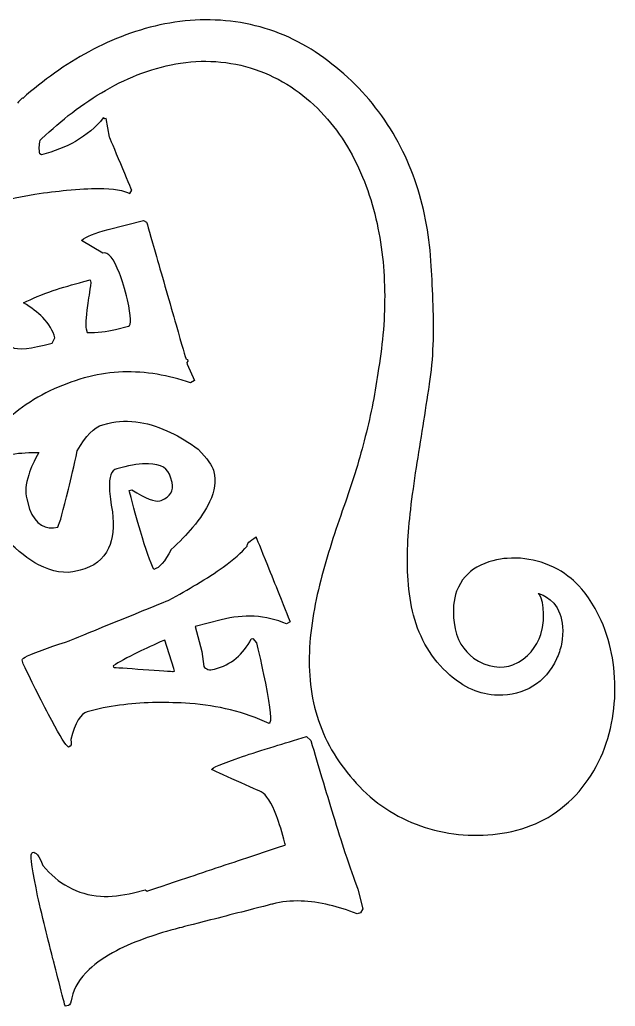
# Model space of a CAD drawing. Extents: x 0 to 189, y 0 to 432.
# Drawn here: x 76.8 to 188.7, y 0.5 to 185.8 of the extents above; entities that cross this region are included whole.
import ezdxf

# ---------------------------------------------------------------- set-up
doc = ezdxf.new("R2010")
doc.units = 0
doc.layers.add('mytext', color=7, linetype='CONTINUOUS')

msp = doc.modelspace()

# ---------------------------------------------------------------- linework, layer by layer
at = {"layer": 'mytext', "color": 7}
for points in [[(77.383824, 170.993048), (77.318224, 171.075864)], [(93.710272, 163.708648), (93.069648, 167.208648), (92.825904, 167.146168), (92.521216, 167.325856)], [(80.689976, 163.136792), (80.932168, 163.402416)], [(80.927464, 160.421168), (80.622776, 160.600856)], [(73.7134, 151.7524), (75.9384, 152.324272), (79.680592, 153.0274)], [(97.510272, 153.1274), (97.869648, 153.738336)], [(93.421896, 146.383696), (100.055728, 148.089672), (100.665968, 147.729096)], [(92.448864, 141.95032), (88.431512, 144.324104)], [(88.868504, 136.58768), (90.082016, 136.899752), (90.206848, 136.414344)], [(94.804488, 127.591616), (97.27196, 128.22616)], [(81.411992, 124.66508), (82.908656, 125.04996), (83.439112, 126.00576)], [(89.292832, 127.726736), (89.469664, 127.039088)], [(108.041112, 122.068648), (108.335832, 121.9288), (108.408632, 121.645656), (108.217944, 121.380976), (108.290744, 121.097832), (109.638384, 118.037488), (108.932232, 117.597144)], [(144.094664, 119.364912), (144.097864, 119.364912)], [(92.422856, 109.68592), (93.393664, 109.935576)], [(95.789608, 101.624776), (95.061512, 101.437536)], [(113.206432, 101.144336), (113.279232, 100.861184)], [(105.43188, 98.84312), (105.171824, 99.854376)], [(97.471272, 97.097848), (97.408872, 97.340544), (97.894264, 97.465368)], [(78.1418, 95.79268), (78.641104, 93.851072)], [(103.165568, 95.414056), (103.40828, 95.476456)], [(88.149464, 82.366776), (87.664056, 82.241944)], [(114.692048, 73.06368), (109.797568, 71.805008), (111.004232, 67.112784), (111.418032, 64.3298)], [(127.6408, 72.68484), (126.964712, 72.295352)], [(105.630168, 63.35888), (105.91332, 63.43168), (105.788488, 63.917088), (104.111432, 69.2646), (103.909296, 69.2126)], [(120.307792, 69.505304), (120.590928, 69.578104), (121.325992, 68.732128)], [(77.489376, 64.79032), (77.291736, 65.558872)], [(77.489376, 64.790304), (77.489376, 64.79032)], [(94.358472, 64.42772), (94.431272, 64.144568), (94.431184, 64.144576)], [(90.271856, 56.002392), (89.503312, 55.804752)], [(130.683072, 51.128296), (131.51868, 50.394424)], [(126.727384, 30.790912), (126.644168, 31.114512)], [(98.200768, 21.816176), (100.385088, 22.377904), (100.751464, 22.12712)], [(140.337384, 22.47456), (141.283984, 18.793592), (140.833264, 18.0308), (140.186064, 17.86436)], [(85.964336, 0.643056), (85.357576, 0.487024), (85.357576, 0.487024)]]:
    msp.add_lwpolyline(points, dxfattribs=at)
for points in [[(111.634056, 185.748953), (109.152997, 185.727164), (106.623096, 185.472176), (104.063416, 184.976111)], [(119.210586, 185.06611), (116.752514, 185.541074), (114.21981, 185.771661), (111.634056, 185.748953)], [(104.063416, 184.976111), (101.642286, 184.506897), (99.194514, 183.821997), (96.736231, 182.914744)], [(126.487632, 182.854713), (124.155184, 183.84057), (121.721832, 184.580872), (119.210586, 185.06611)], [(96.736231, 182.914744), (94.429807, 182.063537), (92.11413, 181.0166), (89.802525, 179.768426)], [(133.146328, 179.178984), (131.042501, 180.642478), (128.815313, 181.870871), (126.487632, 182.854713)], [(89.802525, 179.768426), (87.642057, 178.601862), (85.485146, 177.259515), (83.342668, 175.736892)], [(107.053237, 177.626496), (109.640502, 178.009346), (112.156312, 178.067956), (114.582696, 177.829653)], [(139.147998, 174.274493), (137.274329, 176.071328), (135.265998, 177.70447), (133.146328, 179.178984)], [(99.758322, 175.730205), (102.240943, 176.649863), (104.677221, 177.274906), (107.053237, 177.626496)], [(114.582696, 177.829653), (117.133276, 177.579151), (119.585039, 177.000562), (121.917111, 176.125624)], [(121.917111, 176.125624), (124.266326, 175.244254), (126.494082, 174.062162), (128.57904, 172.611792)], [(83.342668, 175.736892), (81.340829, 174.314219), (79.35159, 172.73416), (77.383824, 170.993048)], [(92.938574, 172.507619), (95.242708, 173.831786), (97.519361, 174.900807), (99.758322, 175.730205)], [(144.281782, 168.468341), (142.716775, 170.566566), (140.99803, 172.500324), (139.147998, 174.274493)], [(86.668171, 168.308773), (88.775555, 169.921907), (90.868159, 171.317768), (92.938574, 172.507619)], [(128.57904, 172.611792), (130.526107, 171.257345), (132.355967, 169.642574), (134.039668, 167.782949)], [(77.318224, 171.075864), (76.984376, 170.75704), (76.670424, 170.423568), (76.3776, 170.075864)], [(80.932168, 163.402416), (82.852577, 165.220331), (84.766392, 166.853025), (86.668171, 168.308773)], [(92.521216, 167.325856), (91.116476, 165.582382), (89.375051, 164.117785), (87.297173, 162.931777)], [(134.039668, 167.782949), (135.619905, 166.0376), (137.071395, 164.076566), (138.370205, 161.912639)], [(148.382426, 161.892019), (147.173943, 164.241921), (145.800225, 166.432544), (144.281782, 168.468341)], [(80.622776, 160.600856), (80.423472, 161.375848), (80.450128, 162.222496), (80.689976, 163.136792)], [(95.78996, 158.723492), (94.750116, 161.21607), (93.710272, 163.708648), (93.710272, 163.708648)], [(87.297173, 162.931777), (85.442061, 161.872919), (83.318771, 161.036118), (80.927464, 160.421168)], [(138.370205, 161.912639), (139.578141, 159.900116), (140.654015, 157.712098), (141.578572, 155.358875)], [(151.368402, 154.739244), (150.534825, 157.270598), (149.533591, 159.653573), (148.382426, 161.892019)], [(97.869648, 153.738336), (97.869648, 153.738336), (96.829804, 156.230914), (95.78996, 158.723492)], [(85.641239, 153.743181), (87.948465, 153.962727), (89.946424, 154.071365), (91.635046, 154.06908)], [(91.635046, 154.06908), (94.458227, 154.06526), (96.416748, 153.751389), (97.510272, 153.1274)], [(141.578572, 155.358875), (142.436567, 153.17507), (143.16425, 150.848992), (143.746232, 148.388864)], [(153.257149, 147.219926), (152.784882, 149.859077), (152.150421, 152.364456), (151.368402, 154.739244)], [(79.680592, 153.0274), (81.855454, 153.33341), (83.842347, 153.572006), (85.641239, 153.743181)], [(143.746232, 148.388864), (144.286859, 146.103555), (144.701757, 143.70257), (144.978593, 141.192502)], [(88.431512, 144.324104), (89.277485, 145.05916), (90.940947, 145.745691), (93.421896, 146.383696)], [(100.665968, 147.729096), (100.665968, 147.729096), (101.451477, 144.996064), (102.509785, 141.313877)], [(154.14164, 139.516488), (153.994584, 142.201427), (153.695843, 144.76839), (153.257149, 147.219926)], [(95.545721, 138.172601), (94.486166, 140.949531), (93.453881, 142.20877), (92.448864, 141.95032)], [(102.509785, 141.313877), (103.072844, 139.354817), (103.713123, 137.127085), (104.353407, 134.899335)], [(144.978593, 141.192502), (145.23641, 138.854875), (145.374482, 136.422638), (145.382846, 133.901115)], [(154.485897, 132.131196), (154.4039, 134.801782), (154.261113, 137.335114), (154.14164, 139.516488)], [(97.076552, 133.17844), (96.560102, 135.1867), (96.049825, 136.851421), (95.545721, 138.172601)], [(83.105964, 134.896635), (84.821681, 135.477276), (86.742528, 136.040958), (88.868504, 136.58768)], [(90.206848, 136.414344), (89.934782, 134.732621), (89.719714, 133.289105), (89.561643, 132.083797)], [(77.559816, 132.601376), (79.077412, 133.393838), (80.926128, 134.158924), (83.105964, 134.896635)], [(104.353407, 134.899335), (104.993751, 132.671377), (105.6341, 130.4434), (106.197219, 128.484133)], [(145.382846, 133.901115), (145.39066, 131.545566), (145.28528, 129.112098), (145.058584, 126.605054)], [(81.140311, 129.847046), (80.206953, 130.8042), (79.013454, 131.72231), (77.559816, 132.601376)], [(89.561643, 132.083797), (89.248834, 129.698602), (89.15923, 128.246249), (89.292832, 127.726736)], [(97.27196, 128.22616), (97.784328, 128.35792), (97.719192, 130.00868), (97.076552, 133.17844)], [(154.498062, 124.737875), (154.584292, 127.209075), (154.559752, 129.72581), (154.485897, 132.131196)], [(83.439112, 126.00576), (83.093595, 127.349339), (82.327328, 128.629767), (81.140311, 129.847046)], [(106.197219, 128.484133), (107.255566, 124.801812), (108.041112, 122.068648), (108.041112, 122.068648)], [(89.469664, 127.039088), (91.381232, 126.984416), (93.159507, 127.168592), (94.804488, 127.591616)], [(145.058584, 126.605054), (144.846094, 124.255126), (144.527017, 121.840553), (144.094664, 119.364912)], [(74.878672, 124.580592), (75.782464, 123.749253), (77.960237, 123.777416), (81.411992, 124.66508)], [(153.805696, 117.382112), (154.200728, 119.669105), (154.408776, 122.17908), (154.498062, 124.737875)], [(89.799176, 118.714384), (87.500562, 118.123267), (85.335116, 117.367101), (83.302838, 116.445886)], [(96.201996, 119.62325), (94.016646, 119.553058), (91.882373, 119.250103), (89.799176, 118.714384)], [(102.655008, 119.178884), (100.456674, 119.542696), (98.30567, 119.690818), (96.201996, 119.62325)], [(108.932232, 117.597144), (106.798617, 118.312175), (104.706209, 118.839422), (102.655008, 119.178884)], [(144.097864, 119.364912), (143.809503, 117.291994), (143.445563, 115.170851), (143.004835, 113.002057)], [(152.59327, 109.479271), (153.006442, 112.059029), (153.41811, 114.675196), (153.794736, 117.314912)], [(153.794736, 117.314912), (153.798736, 117.336912), (153.801936, 117.360032), (153.805696, 117.382112)], [(83.302838, 116.445886), (81.171394, 115.479719), (79.186431, 114.332003), (77.347949, 113.002737)], [(77.347949, 113.002737), (75.48961, 111.659114), (73.780934, 110.129999), (72.22192, 108.415392)], [(143.004835, 113.002057), (142.58741, 110.947934), (142.101102, 108.851065), (141.544884, 106.711937)], [(87.644008, 104.791336), (89.211891, 107.638301), (90.80484, 109.269829), (92.422856, 109.68592)], [(93.393664, 109.935576), (95.30919, 110.428178), (97.318667, 110.498378), (99.422094, 110.146174)], [(99.422094, 110.146174), (101.266844, 109.837284), (103.183857, 109.203496), (105.173134, 108.244811)], [(151.350452, 101.651014), (151.74201, 104.212621), (152.168435, 106.826699), (152.59327, 109.479271)], [(105.173134, 108.244811), (106.85499, 107.43428), (108.5885, 106.391511), (110.373664, 105.116504)], [(141.544884, 106.711937), (141.01658, 104.680163), (140.425207, 102.610264), (139.769884, 100.502658)], [(75.253355, 104.186486), (77.025036, 104.419643), (78.738248, 104.517201), (80.392992, 104.47916)], [(80.392992, 104.47916), (79.540221, 102.955396), (78.912402, 101.564205), (78.509533, 100.305588)], [(85.973272, 97.595238), (86.454166, 99.588555), (87.011078, 101.987254), (87.644008, 104.791336)], [(110.373664, 105.116504), (112.047195, 103.30436), (112.991451, 101.980304), (113.206432, 101.144336)], [(101.006475, 102.385737), (99.608235, 102.413243), (97.86928, 102.159589), (95.789608, 101.624776)], [(105.171824, 99.854376), (104.749758, 101.495626), (103.361309, 102.339412), (101.006475, 102.385737)], [(78.509533, 100.305588), (77.944572, 98.54057), (77.821994, 97.036268), (78.1418, 95.79268)], [(95.061512, 101.437536), (94.047155, 101.176682), (93.583596, 99.91813), (93.670834, 97.66188)], [(113.279232, 100.861184), (113.713812, 99.171281), (113.45325, 97.294447), (112.497547, 95.230681)], [(139.769884, 100.502658), (139.145796, 98.495509), (138.46371, 96.454162), (137.722864, 94.378976)], [(150.277552, 93.797728), (150.569153, 96.347352), (150.940712, 98.970454), (151.350452, 101.651014)], [(103.40828, 95.476456), (105.145699, 96.210755), (105.820232, 97.332976), (105.43188, 98.84312)], [(83.992176, 90.483376), (84.343863, 91.207905), (85.004228, 93.578525), (85.973272, 97.595238)], [(93.670834, 97.66188), (93.715793, 96.499114), (93.907038, 95.07137), (94.244568, 93.378648)], [(99.481246, 89.724127), (98.872434, 91.796719), (98.202443, 94.254626), (97.471272, 97.097848)], [(97.894264, 97.465368), (100.491597, 95.86204), (102.248699, 95.178269), (103.165568, 95.414056)], [(112.497547, 95.230681), (111.800274, 93.724976), (110.732975, 92.119766), (109.29565, 90.415053)], [(78.641104, 93.851072), (79.862373, 91.002613), (81.646064, 89.880048), (83.992176, 90.483376)], [(94.244568, 93.378648), (94.583236, 90.571227), (94.336834, 88.278677), (93.505361, 86.500998)], [(137.722864, 94.378976), (136.908654, 92.064985), (136.122877, 89.763349), (135.395813, 87.478379)], [(149.722519, 87.159292), (149.822311, 89.307319), (150.017475, 91.523748), (150.277552, 93.797728)], [(102.036648, 82.53116), (101.358372, 83.835934), (100.506571, 86.233589), (99.481246, 89.724127)], [(109.29565, 90.415053), (108.176066, 89.08719), (106.831972, 87.698953), (105.263368, 86.250344)], [(80.362517, 83.39497), (78.454439, 84.401333), (76.468755, 85.942351), (74.405464, 88.018024)], [(119.542368, 86.903592), (119.438347, 87.308093), (119.995011, 87.882499), (121.21236, 88.626808)], [(121.21236, 88.626808), (121.21236, 88.626808), (122.174956, 86.239653), (123.355171, 83.312824)], [(135.395813, 87.478379), (134.647852, 85.127734), (133.962027, 82.794728), (133.371306, 80.484055)], [(149.767845, 80.501455), (149.618167, 82.633249), (149.61556, 84.856981), (149.722519, 87.159292)], [(93.505361, 86.500998), (92.528171, 84.411775), (90.742872, 83.033702), (88.149464, 82.366776)], [(105.263368, 86.250344), (104.136963, 84.034413), (103.061389, 82.794685), (102.036648, 82.53116)], [(115.044905, 82.973404), (117.02019, 84.397841), (118.519344, 85.707904), (119.542368, 86.903592)], [(87.664056, 82.241944), (85.371571, 81.652406), (82.937724, 82.036747), (80.362517, 83.39497)], [(168.369736, 84.611792), (166.843935, 84.497259), (164.63953, 84.087303), (162.680067, 82.930287)], [(174.760631, 83.882692), (172.807426, 84.491916), (170.646066, 84.779527), (168.369736, 84.611792)], [(180.40724, 80.814912), (178.873099, 82.115501), (176.947311, 83.200644), (174.760631, 83.882692)], [(110.026873, 79.712211), (111.947317, 80.858793), (113.619994, 81.945857), (115.044905, 82.973404)], [(123.355171, 83.312824), (124.044679, 81.602905), (124.808463, 79.708787), (125.497972, 77.998865)], [(162.680067, 82.930287), (161.102388, 81.998706), (159.683499, 80.582819), (158.905462, 78.446886)], [(104.81052, 76.775696), (106.715453, 77.794446), (108.454237, 78.773284), (110.026873, 79.712211)], [(133.371306, 80.484055), (132.757533, 78.083214), (132.24643, 75.706483), (131.874977, 73.359129)], [(150.815203, 73.931028), (150.262903, 76.002638), (149.929548, 78.198395), (149.767845, 80.501455)], [(184.924745, 75.164481), (183.26471, 78.127313), (181.451237, 80.031496), (180.40724, 80.814912)], [(125.497972, 77.998865), (126.678195, 75.072017), (127.6408, 72.68484), (127.6408, 72.68484)], [(158.905462, 78.446886), (158.338557, 76.890572), (158.111886, 74.951978), (158.411928, 72.539912)], [(174.696448, 70.324102), (175.828241, 73.835812), (175.003053, 77.515664), (174.215048, 78.036792)], [(174.215048, 78.036792), (174.215048, 78.036792), (177.075208, 77.45019), (178.289513, 74.208441)], [(98.567292, 74.22141), (102.005924, 75.628254), (104.81052, 76.775696), (104.81052, 76.775696)], [(92.32414, 71.667155), (94.333053, 72.489059), (96.558375, 73.399503), (98.567292, 74.22141)], [(178.289513, 74.208441), (178.805825, 72.830077), (179.024587, 70.971696), (178.599424, 68.474288)], [(187.621182, 68.425933), (186.929518, 71.07134), (185.956784, 73.322498), (184.924745, 75.164481)], [(120.897245, 73.722371), (118.895161, 73.832212), (116.826762, 73.612649), (114.692048, 73.06368)], [(126.964712, 72.295352), (125.014844, 73.131753), (122.992355, 73.607426), (120.897245, 73.722371)], [(131.874977, 73.359129), (131.487402, 70.909894), (131.251861, 68.492641), (131.21036, 66.113352)], [(153.357744, 67.79543), (152.228115, 69.688524), (151.399243, 71.740363), (150.815203, 73.931028)], [(158.411928, 72.539912), (158.802331, 69.375681), (160.267567, 67.213887), (162.079107, 65.883964)], [(86.08096, 69.112888), (86.08096, 69.112888), (88.88553, 70.260319), (92.32414, 71.667155)], [(81.549225, 67.579571), (82.789161, 68.023636), (84.299739, 68.534742), (86.08096, 69.112888)], [(103.909296, 69.2126), (102.068108, 68.391248), (100.451639, 67.641717), (99.05989, 66.964005)], [(117.504342, 65.867589), (118.633719, 66.811972), (119.568202, 68.024543), (120.307792, 69.505304)], [(121.325992, 68.732128), (122.016651, 65.779656), (122.570717, 63.258876), (122.988188, 61.169788)], [(169.48224, 64.611792), (172.405712, 65.84043), (173.96253, 68.046915), (174.696448, 70.324102)], [(77.291736, 65.558872), (77.21388, 65.861615), (78.633043, 66.535181), (81.549225, 67.579571)], [(99.05989, 66.964005), (97.000911, 65.961386), (95.433772, 65.115957), (94.358472, 64.42772)], [(157.60724, 62.697728), (155.865597, 64.231401), (154.466736, 65.936917), (153.357744, 67.79543)], [(178.599424, 68.474288), (178.37776, 67.523192), (178.082776, 66.593112), (177.668176, 65.710224)], [(188.63068, 61.235224), (188.556729, 63.885147), (188.181029, 66.284688), (187.621182, 68.425933)], [(113.40704, 63.806288), (114.978456, 64.2104), (116.344223, 64.8975), (117.504342, 65.867589)], [(131.21036, 66.113352), (131.169436, 63.767152), (131.317167, 61.457853), (131.693875, 59.191225)], [(162.079107, 65.883964), (164.510029, 64.099327), (167.564548, 63.812657), (169.48224, 64.611792)], [(177.668176, 65.710224), (176.633011, 63.485915), (175.107924, 61.750862), (173.222441, 60.586596)], [(80.106087, 59.454069), (79.310095, 61.048594), (78.437859, 62.827339), (77.489376, 64.790304)], [(94.431184, 64.144576), (94.431184, 64.144576), (97.23093, 63.948152), (100.030676, 63.751728)], [(100.030676, 63.751728), (102.830422, 63.555304), (105.630168, 63.35888), (105.630168, 63.35888)], [(111.418032, 64.3298), (111.773237, 63.731144), (112.43624, 63.55664), (113.40704, 63.806288)], [(122.988188, 61.169788), (123.970316, 56.255067), (124.196454, 53.729577), (123.6666, 53.59332)], [(161.796935, 59.98526), (160.209615, 60.681917), (158.803634, 61.64726), (157.60724, 62.697728)], [(188.010515, 53.635521), (188.488029, 56.032156), (188.705138, 58.576005), (188.63068, 61.235224)], [(82.824744, 54.167823), (82.047475, 55.618344), (81.141256, 57.380426), (80.106087, 59.454069)], [(166.654112, 58.886792), (164.894333, 58.924884), (163.267782, 59.339721), (161.796935, 59.98526)], [(173.222441, 60.586596), (171.347057, 59.428566), (169.115129, 58.835223), (166.654112, 58.886792)], [(102.565912, 57.52726), (100.410501, 57.49616), (98.346407, 57.363111), (96.373628, 57.128111)], [(108.770392, 57.352624), (106.624371, 57.497765), (104.55621, 57.555977), (102.565912, 57.52726)], [(131.693875, 59.191225), (132.071369, 56.919867), (132.678796, 54.691358), (133.556733, 52.511504)], [(89.503312, 55.804752), (88.289797, 55.492683), (87.258149, 53.746747), (86.408368, 50.566944)], [(96.373628, 57.128111), (94.232098, 56.873009), (92.198174, 56.497769), (90.271856, 56.002392)], [(116.39479, 56.163496), (113.974776, 56.760845), (111.43331, 57.157221), (108.770392, 57.352624)], [(123.6666, 53.59332), (121.378555, 54.674911), (118.954618, 55.531636), (116.39479, 56.163496)], [(85.992336, 49.1662), (85.48781, 49.501294), (84.431946, 51.168502), (82.824744, 54.167823)], [(133.556733, 52.511504), (134.394737, 50.430802), (135.479201, 48.394429), (136.845412, 46.407437)], [(185.58431, 46.41123), (186.671767, 48.619944), (187.493673, 51.041501), (188.010515, 53.635521)], [(86.408368, 50.566944), (86.616416, 49.757941), (86.477739, 49.291027), (85.992336, 49.1662)], [(124.649601, 49.299453), (126.452935, 49.857592), (128.464092, 50.467207), (130.683072, 51.128296)], [(131.51868, 50.394424), (132.237313, 47.917454), (132.925259, 45.575843), (133.582518, 43.369593)], [(118.646389, 47.375664), (120.292824, 47.929088), (122.293894, 48.570351), (124.649601, 49.299453)], [(112.916208, 44.920568), (112.832734, 45.245163), (114.742795, 46.063528), (118.646389, 47.375664)], [(136.845412, 46.407437), (138.091104, 44.595726), (139.571026, 42.825067), (141.311928, 41.099288)], [(181.266192, 40.140336), (182.97374, 41.958077), (184.42891, 44.064518), (185.58431, 46.41123)], [(117.549556, 42.834568), (115.232882, 43.877568), (112.916208, 44.920568), (112.916208, 44.920568)], [(122.182904, 40.748568), (122.182904, 40.748568), (119.86623, 41.791568), (117.549556, 42.834568)], [(133.582518, 43.369593), (134.330389, 40.859181), (135.038528, 38.524025), (135.706936, 36.364123)], [(141.311928, 41.099288), (143.107228, 39.318124), (145.062942, 37.84965), (147.112931, 36.66397)], [(125.056126, 36.279908), (124.11374, 38.756994), (123.156, 40.246547), (122.182904, 40.748568)], [(175.240048, 35.496168), (177.481881, 36.702834), (179.507845, 38.268518), (181.266192, 40.140336)], [(126.644168, 31.114512), (126.119756, 33.153732), (125.590409, 34.875531), (125.056126, 36.279908)], [(135.706936, 36.364123), (136.503637, 33.789653), (137.24389, 31.464171), (137.927697, 29.387677)], [(147.112931, 36.66397), (149.276352, 35.412683), (151.54477, 34.47635), (153.840452, 33.819833)], [(168.339388, 33.132684), (170.913183, 33.622387), (173.264711, 34.433408), (175.240048, 35.496168)], [(153.840452, 33.819833), (156.243467, 33.13262), (158.676353, 32.752), (161.049955, 32.63767)], [(161.049955, 32.63767), (163.583444, 32.515638), (166.049392, 32.696979), (168.339388, 33.132684)], [(120.233027, 28.624838), (123.960619, 29.868108), (126.727384, 30.790912), (126.727384, 30.790912)], [(79.882053, 22.701536), (78.975877, 27.046481), (78.754089, 29.278436), (79.216688, 29.3974)], [(79.216688, 29.3974), (79.836912, 29.556899), (80.494144, 28.734032), (81.188384, 26.9288)], [(113.738955, 26.45886), (115.994304, 27.21109), (118.249672, 27.963326), (120.233027, 28.624838)], [(137.927697, 29.387677), (138.82899, 26.650747), (139.632219, 24.346375), (140.337384, 22.47456)], [(81.188384, 26.9288), (82.637766, 25.197554), (84.2325, 23.853621), (85.972584, 22.897001)], [(107.245552, 24.293104), (109.228697, 24.954546), (111.483817, 25.7067), (113.738955, 26.45886)], [(100.751464, 22.12712), (100.751464, 22.12712), (103.518096, 23.049879), (107.245552, 24.293104)], [(81.405816, 16.026922), (80.774599, 18.632461), (80.266678, 20.857332), (79.882053, 22.701536)], [(85.972584, 22.897001), (87.809293, 21.887262), (89.807943, 21.309043), (91.968534, 21.162346)], [(91.968534, 21.162346), (93.91457, 21.030217), (95.991981, 21.24816), (98.200768, 21.816176)], [(124.320216, 19.692432), (124.320216, 19.692432), (121.697523, 19.017974), (118.481908, 18.191039)], [(129.683703, 20.250757), (127.786773, 20.310245), (125.998944, 20.124137), (124.320216, 19.692432)], [(135.033513, 19.502186), (133.163025, 19.948045), (131.379755, 20.197569), (129.683703, 20.250757)], [(140.186064, 17.86436), (138.400706, 18.563019), (136.683189, 19.108961), (135.033513, 19.502186)], [(112.643626, 16.689653), (109.427989, 15.862712), (106.805272, 15.188248), (106.805272, 15.188248)], [(118.481908, 18.191039), (116.603273, 17.707925), (114.522264, 17.172768), (112.643626, 16.689653)], [(83.06908, 9.386072), (82.442644, 11.822027), (81.888223, 14.035644), (81.405816, 16.026922)], [(106.805272, 15.188248), (104.62531, 14.627644), (102.619123, 14.025691), (100.786711, 13.38239)], [(100.786711, 13.38239), (98.61648, 12.620491), (96.690003, 11.800592), (95.00728, 10.922693)], [(84.213328, 4.936548), (83.641204, 7.16131), (83.06908, 9.386072), (83.06908, 9.386072)], [(95.00728, 10.922693), (92.908789, 9.827883), (91.189387, 8.642871), (89.849073, 7.367656)], [(89.849073, 7.367656), (88.153763, 5.754688), (87.064947, 3.997408), (86.582624, 2.095816)], [(85.357576, 0.487024), (85.357576, 0.487024), (84.785452, 2.711786), (84.213328, 4.936548)], [(86.582624, 2.095816), (86.467061, 1.203592), (86.260965, 0.719339), (85.964336, 0.643056)]]:
    msp.add_open_spline(points, degree=3, dxfattribs=at)

doc.saveas('drawing.dxf')
